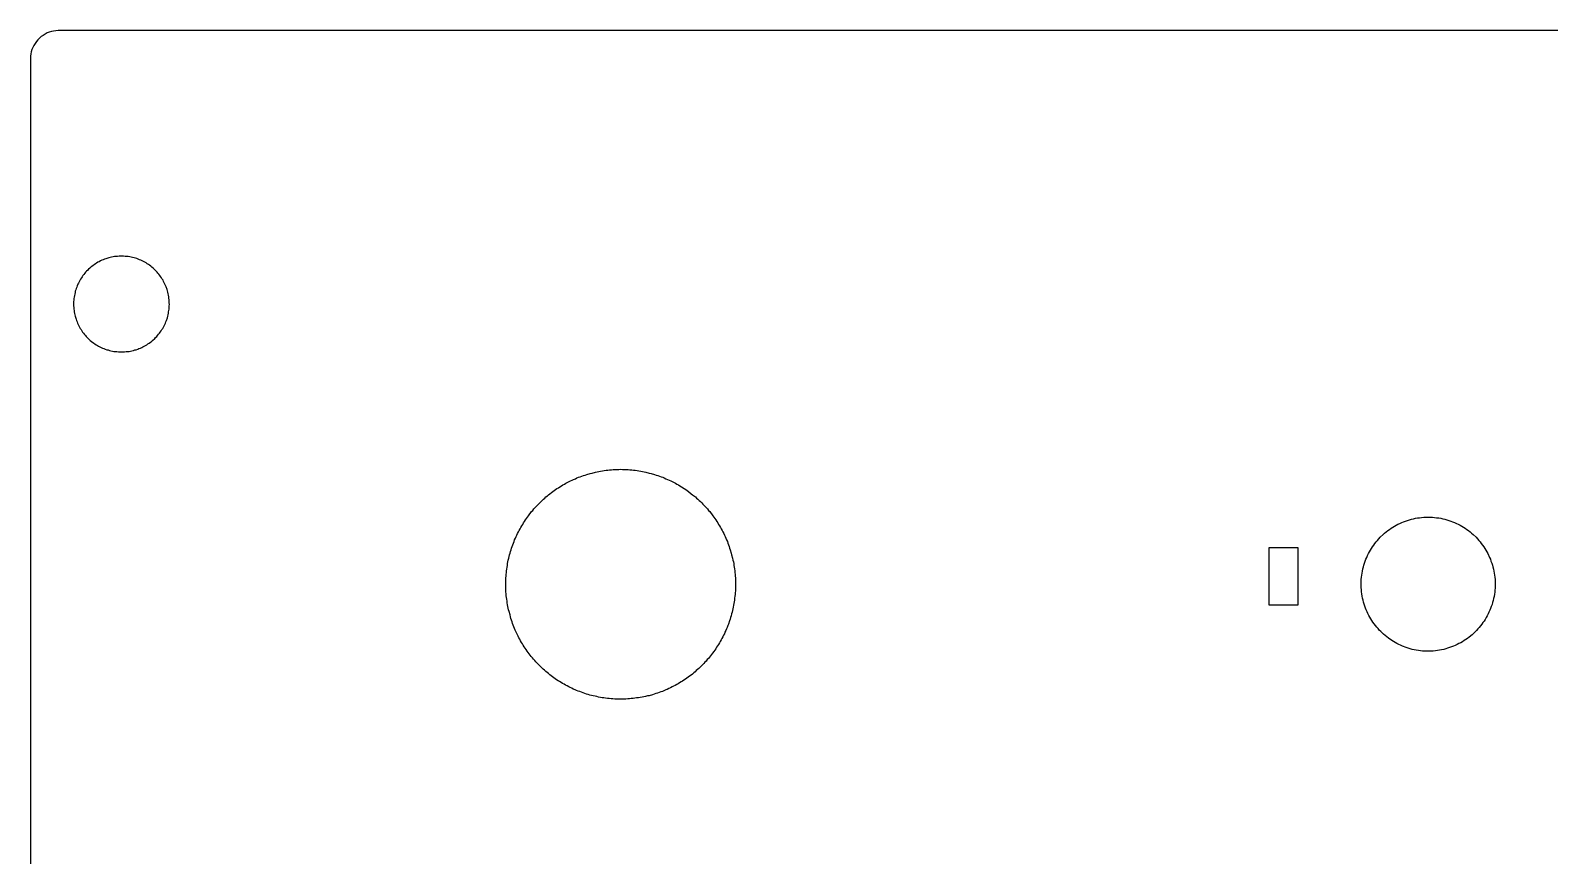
# Model space of a CAD drawing. Extents: x 14 to 160, y 773 to 1209.
# Drawn here: x 14 to 93.4, y 911 to 954.1 of the extents above; entities that cross this region are included whole.
import ezdxf

# ---------------------------------------------------------------- set-up
doc = ezdxf.new("R2010")
doc.units = 0

msp = doc.modelspace()

# ---------------------------------------------------------------- linework, layer by layer
at = {"layer": 'Bottom'}
for p, q in [((15.343054, 954.061263), (15.223271, 954.045527)), ((15.466, 954.077), (15.343054, 954.061263)), ((158.601419, 954.077134), (15.466, 954.077)), ((14.198835, 953.295332), (14.142103, 953.188146)), ((14.255567, 953.399354), (14.198835, 953.295332)), ((14.328035, 953.497082), (14.255567, 953.399354)), ((14.400504, 953.585343), (14.328035, 953.497082)), ((14.488774, 953.673613), (14.400504, 953.585343)), ((14.577035, 953.755572), (14.488774, 953.673613)), ((14.674763, 953.818599), (14.577035, 953.755572)), ((14.778785, 953.884773), (14.674763, 953.818599)), ((14.882815, 953.941505), (14.778785, 953.884773)), ((14.996303, 953.979353), (14.882815, 953.941505)), ((15.109783, 954.020349), (14.996303, 953.979353)), ((15.223271, 954.045527), (15.109783, 954.020349)), ((14.012902, 952.608116), (14.0129, 774.592)), ((14.022344, 952.731062), (14.012902, 952.608116)), ((14.03808, 952.850853), (14.022344, 952.731062)), ((14.060111, 952.964333), (14.03808, 952.850853)), ((14.094812, 953.077821), (14.060111, 952.964333)), ((14.142103, 953.188146), (14.094812, 953.077821)), ((18.104316, 942.199634), (17.959306, 942.149196)), ((18.249326, 942.231187), (18.104316, 942.199634)), ((18.331285, 942.246924), (18.249326, 942.231187)), ((18.410048, 942.26266), (18.331285, 942.246924)), ((18.482597, 942.272102), (18.410048, 942.26266)), ((18.564556, 942.278558), (18.482597, 942.272102)), ((18.6434, 942.288), (18.564556, 942.278558)), ((18.886143, 942.28811), (18.6434, 942.288)), ((18.968102, 942.278668), (18.886143, 942.28811)), ((19.04057, 942.272212), (18.968102, 942.278668)), ((19.119414, 942.262771), (19.04057, 942.272212)), ((19.201373, 942.247034), (19.119414, 942.262771)), ((19.273922, 942.240578), (19.201373, 942.247034)), ((19.355881, 942.221694), (19.273922, 942.240578)), ((19.42835, 942.199663), (19.355881, 942.221694)), ((19.500899, 942.183927), (19.42835, 942.199663)), ((19.573368, 942.158748), (19.500899, 942.183927)), ((19.645836, 942.127195), (19.573368, 942.158748)), ((16.852989, 941.392472), (16.805699, 941.326298)), ((16.90028, 941.449204), (16.852989, 941.392472)), ((16.950717, 941.505936), (16.90028, 941.449204)), ((17.007449, 941.553227), (16.950717, 941.505936)), ((17.054739, 941.609959), (17.007449, 941.553227)), ((17.111472, 941.657249), (17.054739, 941.609959)), ((17.168204, 941.707686), (17.111472, 941.657249)), ((17.23123, 941.754977), (17.168204, 941.707686)), ((17.287962, 941.795972), (17.23123, 941.754977)), ((17.344695, 941.843262), (17.287962, 941.795972)), ((17.410869, 941.884258), (17.344695, 941.843262)), ((17.473895, 941.925254), (17.410869, 941.884258)), ((17.540069, 941.966249), (17.473895, 941.925254)), ((17.603096, 941.997803), (17.540069, 941.966249)), ((17.675645, 942.038798), (17.603096, 941.997803)), ((17.741819, 942.070352), (17.675645, 942.038798)), ((17.814288, 942.092383), (17.741819, 942.070352)), ((17.886837, 942.127084), (17.814288, 942.092383)), ((17.959306, 942.149196), (17.886837, 942.127084)), ((19.718386, 942.102016), (19.645836, 942.127195)), ((19.790854, 942.070462), (19.718386, 942.102016)), ((19.853881, 942.038909), (19.790854, 942.070462)), ((19.920055, 942.004208), (19.853881, 942.038909)), ((19.992524, 941.972654), (19.920055, 942.004208)), ((20.05555, 941.931658), (19.992524, 941.972654)), ((20.121724, 941.890663), (20.05555, 941.931658)), ((20.184751, 941.852815), (20.121724, 941.890663)), ((20.241483, 941.811819), (20.184751, 941.852815)), ((20.307657, 941.764529), (20.241483, 941.811819)), ((20.364389, 941.714091), (20.307657, 941.764529)), ((20.421121, 941.666801), (20.364389, 941.714091)), ((20.477853, 941.616364), (20.421121, 941.666801)), ((20.581883, 941.512334), (20.477853, 941.616364)), ((20.629174, 941.455601), (20.581883, 941.512334)), ((20.679611, 941.398869), (20.629174, 941.455601)), ((20.726901, 941.342137), (20.679611, 941.398869)), ((16.408413, 940.601451), (16.386301, 940.528901)), ((16.433592, 940.673919), (16.408413, 940.601451)), ((16.465145, 940.746469), (16.433592, 940.673919)), ((16.490324, 940.818937), (16.465145, 940.746469)), ((16.521877, 940.881964), (16.490324, 940.818937)), ((16.562873, 940.948138), (16.521877, 940.881964)), ((16.594427, 941.020606), (16.562873, 940.948138)), ((16.635422, 941.083633), (16.594427, 941.020606)), ((16.676418, 941.149807), (16.635422, 941.083633)), ((16.717413, 941.206539), (16.676418, 941.149807)), ((16.755262, 941.269566), (16.717413, 941.206539)), ((16.805699, 941.326298), (16.755262, 941.269566)), ((20.774191, 941.279111), (20.726901, 941.342137)), ((20.815187, 941.222378), (20.774191, 941.279111)), ((20.862477, 941.159352), (20.815187, 941.222378)), ((20.903473, 941.093178), (20.862477, 941.159352)), ((20.944468, 941.030151), (20.903473, 941.093178)), ((20.976022, 940.963977), (20.944468, 941.030151)), ((21.007576, 940.90095), (20.976022, 940.963977)), ((21.042277, 940.828482), (21.007576, 940.90095)), ((21.073831, 940.762308), (21.042277, 940.828482)), ((21.105384, 940.689758), (21.073831, 940.762308)), ((21.155822, 940.544756), (21.105384, 940.689758)), ((16.279132, 939.996306), (16.272676, 939.914347)), ((16.272676, 939.914347), (16.2727, 939.69)), ((16.288574, 940.075069), (16.279132, 939.996306)), ((16.29503, 940.150685), (16.288574, 940.075069)), ((16.313913, 940.229529), (16.29503, 940.150685)), ((16.32965, 940.301997), (16.313913, 940.229529)), ((16.345386, 940.383964), (16.32965, 940.301997)), ((16.361123, 940.456433), (16.345386, 940.383964)), ((16.386301, 940.528901), (16.361123, 940.456433)), ((21.177853, 940.472207), (21.155822, 940.544756)), ((21.193589, 940.399739), (21.177853, 940.472207)), ((21.209326, 940.31778), (21.193589, 940.399739)), ((21.22821, 940.24523), (21.209326, 940.31778)), ((21.243946, 940.166467), (21.22821, 940.24523)), ((21.250402, 940.093918), (21.243946, 940.166467)), ((21.259844, 940.011959), (21.250402, 940.093918)), ((21.2663, 939.93), (21.259844, 940.011959)), ((21.2663, 939.850803), (21.2663, 939.93)), ((21.275742, 939.768844), (21.2663, 939.850803)), ((16.2727, 939.69), (16.279156, 939.608041)), ((16.279156, 939.608041), (16.288598, 939.526082)), ((16.288598, 939.526082), (16.295054, 939.453533)), ((16.295054, 939.453533), (16.304496, 939.37477)), ((16.304496, 939.37477), (16.320232, 939.30222)), ((16.320232, 939.30222), (16.335969, 939.220261)), ((16.335969, 939.220261), (16.351705, 939.147793)), ((16.351705, 939.147793), (16.402143, 939.002783)), ((16.402143, 939.002783), (16.424255, 938.930314)), ((21.121038, 938.930626), (21.171476, 939.075628)), ((21.171476, 939.075628), (21.187212, 939.148178)), ((21.187212, 939.148178), (21.209243, 939.220646)), ((21.209243, 939.220646), (21.228127, 939.302605)), ((21.228127, 939.302605), (21.234583, 939.375154)), ((21.234583, 939.375154), (21.250319, 939.453918)), ((21.250319, 939.453918), (21.259761, 939.526467)), ((21.259761, 939.526467), (21.266217, 939.608426)), ((21.266217, 939.608426), (21.2663, 939.69)), ((21.2663, 939.69), (21.275742, 939.768844)), ((16.424255, 938.930314), (16.449433, 938.857765)), ((16.449433, 938.857765), (16.480987, 938.785296)), ((16.480987, 938.785296), (16.515688, 938.712747)), ((16.515688, 938.712747), (16.547241, 938.646573)), ((16.547241, 938.646573), (16.578795, 938.583546)), ((16.578795, 938.583546), (16.619791, 938.517372)), ((16.619791, 938.517372), (16.660786, 938.454346)), ((16.660786, 938.454346), (16.698635, 938.388172)), ((16.698635, 938.388172), (16.73963, 938.325145)), ((16.73963, 938.325145), (16.790068, 938.268413)), ((16.790068, 938.268413), (16.837358, 938.205386)), ((16.837358, 938.205386), (16.884648, 938.148654)), ((20.660645, 938.148966), (20.711082, 938.205698)), ((20.711082, 938.205698), (20.758372, 938.268725)), ((20.758372, 938.268725), (20.799368, 938.325457)), ((20.799368, 938.325457), (20.846658, 938.388484)), ((20.846658, 938.388484), (20.887654, 938.454658)), ((20.887654, 938.454658), (20.928649, 938.517684)), ((20.928649, 938.517684), (20.960203, 938.583858)), ((20.960203, 938.583858), (21.001199, 938.646885)), ((21.001199, 938.646885), (21.032752, 938.713059)), ((21.032752, 938.713059), (21.064306, 938.785608)), ((21.064306, 938.785608), (21.089484, 938.858077)), ((21.089484, 938.858077), (21.121038, 938.930626)), ((16.884648, 938.148654), (16.935086, 938.091922)), ((16.935086, 938.091922), (16.982376, 938.041484)), ((16.982376, 938.041484), (17.086406, 937.937462)), ((17.086406, 937.937462), (17.143138, 937.890172)), ((17.143138, 937.890172), (17.209312, 937.839735)), ((17.209312, 937.839735), (17.3228, 937.74517)), ((17.3228, 937.74517), (17.385827, 937.704175)), ((17.385827, 937.704175), (17.452001, 937.663179)), ((17.452001, 937.663179), (17.515027, 937.622184)), ((17.515027, 937.622184), (17.578054, 937.59063)), ((17.578054, 937.59063), (17.644228, 937.549634)), ((17.644228, 937.549634), (17.716697, 937.518081)), ((17.716697, 937.518081), (17.779723, 937.486527)), ((17.779723, 937.486527), (17.855339, 937.461349)), ((17.855339, 937.461349), (17.927889, 937.429795)), ((17.927889, 937.429795), (18.000357, 937.404616)), ((18.000357, 937.404616), (18.072906, 937.38888)), ((19.469327, 937.389184), (19.548171, 937.40492)), ((19.548171, 937.40492), (19.62064, 937.430099)), ((19.62064, 937.430099), (19.686814, 937.461652)), ((19.686814, 937.461652), (19.759282, 937.486831)), ((19.759282, 937.486831), (19.831751, 937.518384)), ((19.831751, 937.518384), (19.894778, 937.549938)), ((19.894778, 937.549938), (19.960952, 937.590934)), ((19.960952, 937.590934), (20.03342, 937.622487)), ((20.03342, 937.622487), (20.096447, 937.663483)), ((20.096447, 937.663483), (20.153179, 937.704479)), ((20.153179, 937.704479), (20.219353, 937.745474)), ((20.219353, 937.745474), (20.28238, 937.792764)), ((20.28238, 937.792764), (20.339112, 937.840055)), ((20.339112, 937.840055), (20.395844, 937.890492)), ((20.395844, 937.890492), (20.509332, 937.985064)), ((20.509332, 937.985064), (20.556622, 938.041796)), ((20.556622, 938.041796), (20.613354, 938.092234)), ((20.613354, 938.092234), (20.660645, 938.148966)), ((18.072906, 937.38888), (18.145375, 937.363702)), ((18.145375, 937.363702), (18.224219, 937.347965)), ((18.224219, 937.347965), (18.296688, 937.332229)), ((18.296688, 937.332229), (18.378646, 937.316492)), ((18.378646, 937.316492), (18.451196, 937.30705)), ((18.451196, 937.30705), (18.533155, 937.300594)), ((18.533155, 937.300594), (18.611918, 937.291152)), ((18.611918, 937.291152), (18.693885, 937.284696)), ((18.693885, 937.284696), (18.7726, 937.285)), ((18.7728, 937.285), (18.8547, 937.285)), ((18.8547, 937.285), (18.936659, 937.291456)), ((18.936659, 937.291456), (19.009128, 937.300898)), ((19.009128, 937.300898), (19.087971, 937.307354)), ((19.087971, 937.307354), (19.16993, 937.316796)), ((19.16993, 937.316796), (19.242399, 937.332532)), ((19.242399, 937.332532), (19.321243, 937.348269)), ((19.321243, 937.348269), (19.393711, 937.364005)), ((19.393711, 937.364005), (19.469327, 937.389184)), ((43.623506, 931.02969), (43.718078, 931.045427)), ((43.718078, 931.045427), (43.80634, 931.061163)), ((43.80634, 931.061163), (43.897765, 931.0769)), ((43.897765, 931.0769), (43.992329, 931.092636)), ((43.992329, 931.092636), (44.090057, 931.108373)), ((44.090057, 931.108373), (44.178318, 931.117815)), ((44.178318, 931.117815), (44.276046, 931.124271)), ((44.276046, 931.124271), (44.373766, 931.133712)), ((44.373766, 931.133712), (44.468338, 931.143154)), ((44.468338, 931.143154), (44.559755, 931.14961)), ((44.559755, 931.14961), (44.7513, 931.15)), ((44.7513, 931.15), (44.84902, 931.159442)), ((44.849, 931.16), (44.943572, 931.150558)), ((44.943572, 931.150558), (45.139, 931.15)), ((45.139, 931.15), (45.23672, 931.143544)), ((45.23672, 931.143544), (45.331292, 931.134102)), ((45.331292, 931.134102), (45.429012, 931.12466)), ((45.429012, 931.12466), (45.517281, 931.118204)), ((45.517281, 931.118204), (45.615001, 931.108762)), ((45.615001, 931.108762), (45.712728, 931.093026)), ((45.712728, 931.093026), (45.80099, 931.077289)), ((45.80099, 931.077289), (45.89871, 931.061553)), ((45.89871, 931.061553), (46.075241, 931.029999)), ((41.678604, 930.244673), (41.757368, 930.29511)), ((41.757368, 930.29511), (41.829917, 930.342401)), ((41.829917, 930.342401), (41.911876, 930.383396)), ((41.911876, 930.383396), (41.990639, 930.430686)), ((41.990639, 930.430686), (42.154565, 930.512645)), ((42.154565, 930.512645), (42.233409, 930.553641)), ((42.233409, 930.553641), (42.315368, 930.591489)), ((42.315368, 930.591489), (42.394131, 930.632485)), ((42.394131, 930.632485), (42.485556, 930.667186)), ((42.485556, 930.667186), (42.564319, 930.705034)), ((42.564319, 930.705034), (42.652589, 930.739735)), ((42.652589, 930.739735), (42.734548, 930.771289)), ((42.734548, 930.771289), (42.911079, 930.834315)), ((42.911079, 930.834315), (42.99934, 930.859494)), ((42.99934, 930.859494), (43.081307, 930.891048)), ((43.081307, 930.891048), (43.257838, 930.941485)), ((43.257838, 930.941485), (43.355558, 930.963516)), ((43.355558, 930.963516), (43.532089, 931.013954)), ((43.532089, 931.013954), (43.623506, 931.02969)), ((46.075241, 931.029999), (46.172968, 931.014263)), ((46.172968, 931.014263), (46.349499, 930.963825)), ((46.349499, 930.963825), (46.437761, 930.941794)), ((46.437761, 930.941794), (46.614292, 930.891357)), ((46.614292, 930.891357), (46.705709, 930.859803)), ((46.705709, 930.859803), (46.793979, 930.834624)), ((46.793979, 930.834624), (46.88224, 930.803071)), ((46.88224, 930.803071), (46.961084, 930.771517)), ((46.961084, 930.771517), (47.052501, 930.739963)), ((47.052501, 930.739963), (47.131345, 930.705262)), ((47.131345, 930.705262), (47.219607, 930.667414)), ((47.219607, 930.667414), (47.301574, 930.632713)), ((47.301574, 930.632713), (47.389835, 930.591717)), ((47.389835, 930.591717), (47.471794, 930.553869)), ((47.471794, 930.553869), (47.550638, 930.512874)), ((47.550638, 930.512874), (47.714556, 930.430915)), ((47.714556, 930.430915), (47.7934, 930.383624)), ((47.7934, 930.383624), (47.865869, 930.342629)), ((47.865869, 930.342629), (47.947836, 930.295339)), ((47.947836, 930.295339), (48.026599, 930.244901)), ((40.556333, 929.343165), (40.748625, 929.535457)), ((40.748625, 929.535457), (40.814799, 929.592189)), ((40.814799, 929.592189), (40.887349, 929.658363)), ((40.887349, 929.658363), (40.950375, 929.711947)), ((40.950375, 929.711947), (41.022925, 929.76868)), ((41.022925, 929.76868), (41.089099, 929.825412)), ((41.089099, 929.825412), (41.30661, 929.995633)), ((41.30661, 929.995633), (41.379078, 930.042923)), ((41.379078, 930.042923), (41.451628, 930.099655)), ((41.451628, 930.099655), (41.524096, 930.150092)), ((41.524096, 930.150092), (41.606055, 930.197383)), ((41.606055, 930.197383), (41.678604, 930.244673)), ((48.026599, 930.244901), (48.171609, 930.150329)), ((48.171609, 930.150329), (48.253568, 930.099891)), ((48.253568, 930.099891), (48.326117, 930.043159)), ((48.326117, 930.043159), (48.398586, 929.995869)), ((48.398586, 929.995869), (48.543596, 929.882389)), ((48.543596, 929.882389), (48.60977, 929.825657)), ((48.60977, 929.825657), (48.75478, 929.712169)), ((48.75478, 929.712169), (48.817806, 929.658584)), ((48.817806, 929.658584), (48.88398, 929.59241)), ((48.88398, 929.59241), (48.947007, 929.535678)), ((48.947007, 929.535678), (49.019476, 929.472651)), ((49.019476, 929.472651), (49.08565, 929.406477)), ((39.982693, 928.65606), (40.029983, 928.728529)), ((40.029983, 928.728529), (40.200204, 928.94604)), ((40.200204, 928.94604), (40.256936, 929.012214)), ((40.256936, 929.012214), (40.313668, 929.084763)), ((40.313668, 929.084763), (40.370401, 929.14779)), ((40.370401, 929.14779), (40.433427, 929.213964)), ((40.433427, 929.213964), (40.499601, 929.276991)), ((40.499601, 929.276991), (40.556333, 929.343165)), ((49.08565, 929.406477), (49.142382, 929.343451)), ((49.142382, 929.343451), (49.205408, 929.277277)), ((49.205408, 929.277277), (49.271582, 929.21425)), ((49.271582, 929.21425), (49.328314, 929.148076)), ((49.328314, 929.148076), (49.391341, 929.085049)), ((49.391341, 929.085049), (49.448073, 929.0125)), ((49.448073, 929.0125), (49.504805, 928.946326)), ((49.504805, 928.946326), (49.675034, 928.728815)), ((49.675034, 928.728815), (49.722325, 928.656346)), ((39.465648, 927.801722), (39.506644, 927.889991)), ((39.506644, 927.889991), (39.547639, 927.96246)), ((39.547639, 927.96246), (39.59493, 928.044419)), ((39.59493, 928.044419), (39.635925, 928.123263)), ((39.635925, 928.123263), (39.683215, 928.205222)), ((39.683215, 928.205222), (39.733653, 928.277771)), ((39.733653, 928.277771), (39.780943, 928.356534)), ((39.780943, 928.356534), (39.828233, 928.429083)), ((39.828233, 928.429083), (39.878671, 928.511042)), ((39.878671, 928.511042), (39.925961, 928.583511)), ((39.925961, 928.583511), (39.982693, 928.65606)), ((49.722325, 928.656346), (49.779057, 928.583797)), ((49.779057, 928.583797), (49.826347, 928.511328)), ((49.826347, 928.511328), (49.876784, 928.429369)), ((49.876784, 928.429369), (49.924075, 928.35682)), ((49.924075, 928.35682), (49.971365, 928.278057)), ((49.971365, 928.278057), (50.021802, 928.205508)), ((50.021802, 928.205508), (50.059651, 928.123549)), ((50.059651, 928.123549), (50.110088, 928.044705)), ((50.110088, 928.044705), (50.151084, 927.962746)), ((50.151084, 927.962746), (50.198374, 927.890277)), ((50.198374, 927.890277), (50.239369, 927.802008)), ((84.760603, 927.817656), (84.84257, 927.890206)), ((84.84257, 927.890206), (84.930831, 927.953232)), ((84.930831, 927.953232), (85.01279, 928.009965)), ((85.01279, 928.009965), (85.10106, 928.076139)), ((85.10106, 928.076139), (85.277591, 928.189619)), ((85.277591, 928.189619), (85.365852, 928.236909)), ((85.365852, 928.236909), (85.46358, 928.284199)), ((85.46358, 928.284199), (85.5613, 928.334636)), ((85.5613, 928.334636), (85.659027, 928.372485)), ((85.659027, 928.372485), (85.753592, 928.41348)), ((85.753592, 928.41348), (85.851319, 928.454476)), ((85.851319, 928.454476), (85.955341, 928.48603)), ((85.955341, 928.48603), (86.062527, 928.520731)), ((86.062527, 928.520731), (86.166549, 928.552284)), ((86.166549, 928.552284), (86.270579, 928.574315)), ((86.270579, 928.574315), (86.374601, 928.599494)), ((86.374601, 928.599494), (86.481787, 928.61523)), ((86.481787, 928.61523), (86.595267, 928.630967)), ((86.595267, 928.630967), (86.699297, 928.640409)), ((86.699297, 928.640409), (86.812777, 928.649851)), ((86.812777, 928.649851), (86.926265, 928.656307)), ((86.926265, 928.656307), (87.0366, 928.657)), ((87.0368, 928.657), (87.1503, 928.657)), ((87.1503, 928.657), (87.263788, 928.650544)), ((87.263788, 928.650544), (87.377268, 928.641102)), ((87.377268, 928.641102), (87.481298, 928.63166)), ((87.481298, 928.63166), (87.594778, 928.615924)), ((87.594778, 928.615924), (87.698808, 928.600187)), ((87.698808, 928.600187), (87.805986, 928.575009)), ((87.805986, 928.575009), (87.910016, 928.552978)), ((87.910016, 928.552978), (88.014038, 928.521424)), ((88.014038, 928.521424), (88.118068, 928.486723)), ((88.118068, 928.486723), (88.225246, 928.455169)), ((88.225246, 928.455169), (88.319818, 928.414174)), ((88.319818, 928.414174), (88.417538, 928.373178)), ((88.417538, 928.373178), (88.515266, 928.33533)), ((88.515266, 928.33533), (88.612985, 928.284892)), ((88.612985, 928.284892), (88.707557, 928.237602)), ((88.707557, 928.237602), (88.795819, 928.190312)), ((88.795819, 928.190312), (88.887244, 928.13358)), ((88.887244, 928.13358), (88.975506, 928.076848)), ((88.975506, 928.076848), (89.063775, 928.010674)), ((89.063775, 928.010674), (89.152037, 927.953942)), ((89.152037, 927.953942), (89.233996, 927.890915)), ((89.233996, 927.890915), (89.31284, 927.818366)), ((39.150192, 927.04198), (39.184893, 927.130241)), ((39.184893, 927.130241), (39.216447, 927.218511)), ((39.216447, 927.218511), (39.248, 927.30047)), ((39.248, 927.30047), (39.279554, 927.388731)), ((39.279554, 927.388731), (39.314255, 927.470698)), ((39.314255, 927.470698), (39.352103, 927.55896)), ((39.352103, 927.55896), (39.386804, 927.640919)), ((39.386804, 927.640919), (39.424653, 927.719763)), ((39.424653, 927.719763), (39.465648, 927.801722)), ((50.239369, 927.802008), (50.280365, 927.720049)), ((50.280365, 927.720049), (50.311919, 927.641205)), ((50.311919, 927.641205), (50.352914, 927.559246)), ((50.352914, 927.559246), (50.384468, 927.470984)), ((50.384468, 927.470984), (50.425464, 927.389017)), ((50.425464, 927.389017), (50.457017, 927.300756)), ((50.457017, 927.300756), (50.488571, 927.218797)), ((50.488571, 927.218797), (50.520125, 927.130527)), ((50.520125, 927.130527), (50.545303, 927.042266)), ((84.019849, 926.938188), (84.133329, 927.114719)), ((84.133329, 927.114719), (84.196356, 927.202989)), ((84.196356, 927.202989), (84.26253, 927.284947)), ((84.26253, 927.284947), (84.325557, 927.363711)), ((84.325557, 927.363711), (84.391731, 927.445678)), ((84.391731, 927.445678), (84.46428, 927.527637)), ((84.46428, 927.527637), (84.536749, 927.60648)), ((84.536749, 927.60648), (84.681759, 927.751482)), ((84.681759, 927.751482), (84.760603, 927.817656)), ((89.31284, 927.818366), (89.394799, 927.752192)), ((89.394799, 927.752192), (89.539809, 927.60719)), ((89.539809, 927.60719), (89.612277, 927.528346)), ((89.612277, 927.528346), (89.684827, 927.446387)), ((89.684827, 927.446387), (89.751001, 927.36442)), ((89.751001, 927.36442), (89.814027, 927.285657)), ((89.814027, 927.285657), (89.880201, 927.203698)), ((89.880201, 927.203698), (89.943228, 927.115428)), ((89.943228, 927.115428), (90.056708, 926.938897)), ((38.948603, 926.234979), (38.96434, 926.323241)), ((38.96434, 926.323241), (38.983224, 926.420969)), ((38.983224, 926.420969), (39.005335, 926.50923)), ((39.005335, 926.50923), (39.030514, 926.5975)), ((39.030514, 926.5975), (39.04625, 926.685762)), ((39.04625, 926.685762), (39.071429, 926.777179)), ((39.071429, 926.777179), (39.102982, 926.865448)), ((39.102982, 926.865448), (39.128161, 926.95371)), ((39.128161, 926.95371), (39.150192, 927.04198)), ((50.545303, 927.042266), (50.576857, 926.953996)), ((50.576857, 926.953996), (50.627294, 926.777465)), ((50.627294, 926.777465), (50.649326, 926.686048)), ((50.649326, 926.686048), (50.699763, 926.509517)), ((50.699763, 926.509517), (50.7155, 926.421255)), ((50.7155, 926.421255), (50.740678, 926.323528)), ((50.740678, 926.323528), (50.756414, 926.235266)), ((78.7272, 924.064), (78.7272, 927.068)), ((78.7272, 927.068), (80.2277, 927.068)), ((80.2277, 927.068), (80.2277, 924.064)), ((83.713996, 926.260437), (83.751845, 926.364459)), ((83.751845, 926.364459), (83.786546, 926.462187)), ((83.786546, 926.462187), (83.833836, 926.556751)), ((83.833836, 926.556751), (83.874831, 926.654479)), ((83.874831, 926.654479), (83.922122, 926.752199)), ((83.922122, 926.752199), (83.972559, 926.849926)), ((83.972559, 926.849926), (84.019849, 926.938188)), ((90.056708, 926.938897), (90.103998, 926.850635)), ((90.103998, 926.850635), (90.154436, 926.752908)), ((90.154436, 926.752908), (90.249008, 926.557461)), ((90.249008, 926.557461), (90.290004, 926.462896)), ((90.290004, 926.462896), (90.321557, 926.365169)), ((90.321557, 926.365169), (90.362553, 926.261147)), ((38.8537, 925.387), (38.860156, 925.48472)), ((38.860156, 925.48472), (38.869598, 925.572981)), ((38.869598, 925.572981), (38.876054, 925.670709)), ((38.876054, 925.670709), (38.885496, 925.768428)), ((38.885496, 925.768428), (38.891952, 925.863001)), ((38.891952, 925.863001), (38.901394, 925.951262)), ((38.901394, 925.951262), (38.91713, 926.04899)), ((38.91713, 926.04899), (38.932867, 926.137252)), ((38.932867, 926.137252), (38.948603, 926.234979)), ((50.756414, 926.235266), (50.772151, 926.137538)), ((50.772151, 926.137538), (50.787887, 926.049277)), ((50.787887, 926.049277), (50.794343, 925.951549)), ((50.794343, 925.951549), (50.813227, 925.863287)), ((50.813227, 925.863287), (50.819683, 925.768715)), ((50.819683, 925.768715), (50.829125, 925.670996)), ((50.829125, 925.670996), (50.835581, 925.582726)), ((50.835581, 925.582726), (50.845023, 925.485006)), ((50.845023, 925.485006), (50.845, 925.388)), ((83.5438, 925.403), (83.559537, 925.51648)), ((83.559537, 925.51648), (83.568978, 925.629968)), ((83.568978, 925.629968), (83.584715, 925.73399)), ((83.584715, 925.73399), (83.606827, 925.841176)), ((83.606827, 925.841176), (83.625711, 925.951501)), ((83.625711, 925.951501), (83.657264, 926.058687)), ((83.657264, 926.058687), (83.679295, 926.153251)), ((83.679295, 926.153251), (83.713996, 926.260437)), ((90.362553, 926.261147), (90.394107, 926.153961)), ((90.394107, 926.153961), (90.419285, 926.059396)), ((90.419285, 926.059396), (90.450839, 925.945908)), ((90.450839, 925.945908), (90.476017, 925.841886)), ((90.476017, 925.841886), (90.491754, 925.7347)), ((90.491754, 925.7347), (90.50749, 925.624367)), ((90.50749, 925.624367), (90.523227, 925.517189)), ((90.523227, 925.517189), (90.532668, 925.403709)), ((38.853744, 924.942564), (38.8537, 925.387)), ((38.8602, 924.848), (38.853744, 924.942564)), ((38.860189, 924.7503), (38.8602, 924.848)), ((38.869631, 924.65258), (38.860189, 924.7503)), ((50.835558, 924.710272), (50.829102, 924.6157)), ((50.845, 924.808), (50.835558, 924.710272)), ((50.845, 925.388), (50.851456, 925.293428)), ((50.845044, 924.905428), (50.845, 924.808)), ((50.8515, 925), (50.845044, 924.905428)), ((50.851456, 925.293428), (50.8515, 925)), ((83.5344, 925.18), (83.543842, 925.293488)), ((83.5344, 925.090908), (83.5344, 925.18)), ((83.543842, 924.97742), (83.5344, 925.090908)), ((83.543842, 925.293488), (83.5438, 925.403)), ((83.550298, 924.86394), (83.543842, 924.97742)), ((83.559739, 924.75991), (83.550298, 924.86394)), ((83.575476, 924.64643), (83.559739, 924.75991)), ((90.516746, 924.735002), (90.50101, 924.63098)), ((90.523202, 924.84849), (90.516746, 924.735002)), ((90.532644, 924.952512), (90.523202, 924.84849)), ((90.532668, 925.403709), (90.5326, 925.293)), ((90.5326, 925.293), (90.539056, 925.179512)), ((90.5391, 925.066), (90.532644, 924.952512)), ((90.539056, 925.179512), (90.5391, 925.066)), ((38.876087, 924.558008), (38.869631, 924.65258)), ((38.891823, 924.466591), (38.876087, 924.558008)), ((38.901265, 924.372018), (38.891823, 924.466591)), ((38.917001, 924.274299), (38.901265, 924.372018)), ((38.926443, 924.186029), (38.917001, 924.274299)), ((38.94218, 924.08831), (38.926443, 924.186029)), ((38.964211, 924.000048), (38.94218, 924.08831)), ((38.983095, 923.911778), (38.964211, 924.000048)), ((38.998831, 923.814059), (38.983095, 923.911778)), ((50.731536, 923.960012), (50.715799, 923.871751)), ((50.747272, 924.05774), (50.731536, 923.960012)), ((50.763009, 924.146002), (50.747272, 924.05774)), ((50.778745, 924.243729), (50.763009, 924.146002)), ((50.794482, 924.331991), (50.778745, 924.243729)), ((50.803924, 924.429719), (50.794482, 924.331991)), ((50.81966, 924.524283), (50.803924, 924.429719)), ((50.829102, 924.6157), (50.81966, 924.524283)), ((80.2277, 924.064), (78.7272, 924.064)), ((83.591212, 924.539244), (83.575476, 924.64643)), ((83.616391, 924.435222), (83.591212, 924.539244)), ((83.641569, 924.321734), (83.616391, 924.435222)), ((83.6636, 924.217712), (83.641569, 924.321734)), ((83.698301, 924.119984), (83.6636, 924.217712)), ((83.729855, 924.015962), (83.698301, 924.119984)), ((83.770851, 923.911932), (83.729855, 924.015962)), ((83.802404, 923.814213), (83.770851, 923.911932)), ((90.337189, 923.991054), (90.305635, 923.896482)), ((90.378184, 924.098232), (90.337189, 923.991054)), ((90.403363, 924.202262), (90.378184, 924.098232)), ((90.434916, 924.306284), (90.403363, 924.202262)), ((90.460095, 924.413462), (90.434916, 924.306284)), ((90.485273, 924.517492), (90.460095, 924.413462)), ((90.50101, 924.63098), (90.485273, 924.517492)), ((39.020943, 923.725789), (38.998831, 923.814059)), ((39.071381, 923.549258), (39.020943, 923.725789)), ((39.093412, 923.457841), (39.071381, 923.549258)), ((39.11859, 923.369579), (39.093412, 923.457841)), ((39.150144, 923.28131), (39.11859, 923.369579)), ((39.175322, 923.193048), (39.150144, 923.28131)), ((39.206876, 923.104778), (39.175322, 923.193048)), ((39.241577, 923.022819), (39.206876, 923.104778)), ((50.545764, 923.25074), (50.482738, 923.074209)), ((50.570943, 923.339002), (50.545764, 923.25074)), ((50.592974, 923.420969), (50.570943, 923.339002)), ((50.627675, 923.50923), (50.592974, 923.420969)), ((50.649706, 923.60695), (50.627675, 923.50923)), ((50.674884, 923.69522), (50.649706, 923.60695)), ((50.690621, 923.783481), (50.674884, 923.69522)), ((50.715799, 923.871751), (50.690621, 923.783481)), ((83.849695, 923.716485), (83.802404, 923.814213)), ((83.89069, 923.621921), (83.849695, 923.716485)), ((83.93798, 923.524193), (83.89069, 923.621921)), ((83.994713, 923.435932), (83.93798, 923.524193)), ((84.04515, 923.347662), (83.994713, 923.435932)), ((84.101882, 923.256245), (84.04515, 923.347662)), ((84.155467, 923.167983), (84.101882, 923.256245)), ((84.221641, 923.079714), (84.155467, 923.167983)), ((89.902135, 923.152525), (89.845403, 923.064263)), ((89.968309, 923.234492), (89.902135, 923.152525)), ((90.025041, 923.322753), (89.968309, 923.234492)), ((90.072331, 923.420481), (90.025041, 923.322753)), ((90.129063, 923.508743), (90.072331, 923.420481)), ((90.176353, 923.606462), (90.129063, 923.508743)), ((90.217349, 923.701034), (90.176353, 923.606462)), ((90.264639, 923.798762), (90.217349, 923.701034)), ((90.305635, 923.896482), (90.264639, 923.798762)), ((39.273131, 922.93455), (39.241577, 923.022819)), ((39.304684, 922.852591), (39.273131, 922.93455)), ((39.34568, 922.764329), (39.304684, 922.852591)), ((39.377234, 922.685485), (39.34568, 922.764329)), ((39.459201, 922.521559), (39.377234, 922.685485)), ((39.497049, 922.442796), (39.459201, 922.521559)), ((39.538044, 922.360837), (39.497049, 922.442796)), ((39.588482, 922.281993), (39.538044, 922.360837)), ((50.142103, 922.33026), (50.101107, 922.248301)), ((50.189393, 922.412227), (50.142103, 922.33026)), ((50.230389, 922.49099), (50.189393, 922.412227)), ((50.271384, 922.572949), (50.230389, 922.49099)), ((50.302938, 922.651793), (50.271384, 922.572949)), ((50.343934, 922.733752), (50.302938, 922.651793)), ((50.375487, 922.822022), (50.343934, 922.733752)), ((50.416483, 922.90398), (50.375487, 922.822022)), ((50.448037, 922.99225), (50.416483, 922.90398)), ((50.482738, 923.074209), (50.448037, 922.99225)), ((84.284668, 923.00087), (84.221641, 923.079714)), ((84.350842, 922.918911), (84.284668, 923.00087)), ((84.423391, 922.836952), (84.350842, 922.918911)), ((84.486418, 922.758108), (84.423391, 922.836952)), ((84.558886, 922.685639), (84.486418, 922.758108)), ((84.640853, 922.613171), (84.558886, 922.685639)), ((84.713322, 922.540621), (84.640853, 922.613171)), ((84.795281, 922.474447), (84.713322, 922.540621)), ((84.874125, 922.401979), (84.795281, 922.474447)), ((84.962386, 922.338952), (84.874125, 922.401979)), ((85.044353, 922.28222), (84.962386, 922.338952)), ((89.095143, 922.329764), (89.016299, 922.266737)), ((89.183404, 922.395938), (89.095143, 922.329764)), ((89.34733, 922.522032), (89.183404, 922.395938)), ((89.426174, 922.597647), (89.34733, 922.522032)), ((89.571184, 922.742657), (89.426174, 922.597647)), ((89.643733, 922.821501), (89.571184, 922.742657)), ((89.709907, 922.90346), (89.643733, 922.821501)), ((89.782376, 922.982304), (89.709907, 922.90346)), ((89.845403, 923.064263), (89.782376, 922.982304)), ((39.62633, 922.200034), (39.588482, 922.281993)), ((39.676768, 922.118067), (39.62633, 922.200034)), ((39.717763, 922.039304), (39.676768, 922.118067)), ((39.765054, 921.966755), (39.717763, 922.039304)), ((39.812344, 921.884796), (39.765054, 921.966755)), ((39.869076, 921.812327), (39.812344, 921.884796)), ((39.919513, 921.739778), (39.869076, 921.812327)), ((39.966804, 921.66731), (39.919513, 921.739778)), ((40.080292, 921.5223), (39.966804, 921.66731)), ((40.127582, 921.449831), (40.080292, 921.5223)), ((49.656612, 921.564191), (49.603027, 921.491722)), ((49.713344, 921.63674), (49.656612, 921.564191)), ((49.763781, 921.709209), (49.713344, 921.63674)), ((49.820513, 921.781758), (49.763781, 921.709209)), ((49.867804, 921.863717), (49.820513, 921.781758)), ((49.915094, 921.936186), (49.867804, 921.863717)), ((49.965531, 922.01503), (49.915094, 921.936186)), ((50.012822, 922.087498), (49.965531, 922.01503)), ((50.053817, 922.169457), (50.012822, 922.087498)), ((50.101107, 922.248301), (50.053817, 922.169457)), ((85.220884, 922.168732), (85.044353, 922.28222)), ((85.312301, 922.112), (85.220884, 922.168732)), ((85.406874, 922.06471), (85.312301, 922.112)), ((85.504593, 922.014272), (85.406874, 922.06471)), ((85.602313, 921.966982), (85.504593, 922.014272)), ((85.696885, 921.925986), (85.602313, 921.966982)), ((85.892332, 921.844028), (85.696885, 921.925986)), ((85.996354, 921.812474), (85.892332, 921.844028)), ((86.100384, 921.790362), (85.996354, 921.812474)), ((86.207562, 921.755661), (86.100384, 921.790362)), ((86.311592, 921.733549), (86.207562, 921.755661)), ((86.415622, 921.714665), (86.311592, 921.733549)), ((86.529102, 921.692634), (86.415622, 921.714665)), ((86.633132, 921.683192), (86.529102, 921.692634)), ((86.746612, 921.667456), (86.633132, 921.683192)), ((86.8601, 921.661), (86.746612, 921.667456)), ((87.200551, 921.661325), (86.8601, 921.661)), ((87.304581, 921.667781), (87.200551, 921.661325)), ((87.418061, 921.677223), (87.304581, 921.667781)), ((87.531549, 921.69296), (87.418061, 921.677223)), ((87.635571, 921.708696), (87.531549, 921.69296)), ((87.739601, 921.733875), (87.635571, 921.708696)), ((87.853089, 921.755987), (87.739601, 921.733875)), ((87.957111, 921.781165), (87.853089, 921.755987)), ((88.054839, 921.812719), (87.957111, 921.781165)), ((88.158861, 921.844272), (88.054839, 921.812719)), ((88.266039, 921.878973), (88.158861, 921.844272)), ((88.360611, 921.916822), (88.266039, 921.878973)), ((88.458339, 921.957817), (88.360611, 921.916822)), ((88.556059, 922.008255), (88.458339, 921.957817)), ((88.650631, 922.055545), (88.556059, 922.008255)), ((88.742048, 922.102835), (88.650631, 922.055545)), ((88.83662, 922.153273), (88.742048, 922.102835)), ((88.924882, 922.210005), (88.83662, 922.153273)), ((89.016299, 922.266737), (88.924882, 922.210005)), ((40.184314, 921.377362), (40.127582, 921.449831)), ((40.241046, 921.311188), (40.184314, 921.377362)), ((40.304073, 921.23872), (40.241046, 921.311188)), ((40.360805, 921.175693), (40.304073, 921.23872)), ((40.417537, 921.103144), (40.360805, 921.175693)), ((40.676027, 920.844654), (40.417537, 921.103144)), ((40.742201, 920.787922), (40.676027, 920.844654)), ((40.805228, 920.724895), (40.742201, 920.787922)), ((40.871402, 920.668163), (40.805228, 920.724895)), ((48.941134, 920.763575), (48.87496, 920.700548)), ((49.004161, 920.820307), (48.941134, 920.763575)), ((49.199608, 921.015754), (49.004161, 920.820307)), ((49.253192, 921.078781), (49.199608, 921.015754)), ((49.319366, 921.144955), (49.253192, 921.078781)), ((49.376099, 921.217504), (49.319366, 921.144955)), ((49.432831, 921.280531), (49.376099, 921.217504)), ((49.495857, 921.35308), (49.432831, 921.280531)), ((49.552589, 921.419254), (49.495857, 921.35308)), ((49.603027, 921.491722), (49.552589, 921.419254)), ((40.934428, 920.601989), (40.871402, 920.668163)), ((41.079438, 920.488501), (40.934428, 920.601989)), ((41.145612, 920.431769), (41.079438, 920.488501)), ((41.218081, 920.378184), (41.145612, 920.431769)), ((41.29063, 920.327746), (41.218081, 920.378184)), ((41.363099, 920.271014), (41.29063, 920.327746)), ((41.435567, 920.223724), (41.363099, 920.271014)), ((41.508117, 920.166992), (41.435567, 920.223724)), ((41.58688, 920.119702), (41.508117, 920.166992)), ((41.662496, 920.069264), (41.58688, 920.119702)), ((41.74134, 920.021974), (41.662496, 920.069264)), ((41.813808, 919.974684), (41.74134, 920.021974)), ((41.895775, 919.933688), (41.813808, 919.974684)), ((41.974538, 919.883251), (41.895775, 919.933688)), ((47.85053, 919.956655), (47.778061, 919.918807)), ((47.932497, 920.007093), (47.85053, 919.956655)), ((48.01126, 920.054383), (47.932497, 920.007093)), ((48.083809, 920.101673), (48.01126, 920.054383)), ((48.156278, 920.152111), (48.083809, 920.101673)), ((48.238237, 920.199401), (48.156278, 920.152111)), ((48.310786, 920.249839), (48.238237, 920.199401)), ((48.383255, 920.303423), (48.310786, 920.249839)), ((48.455723, 920.360155), (48.383255, 920.303423)), ((48.528273, 920.410593), (48.455723, 920.360155)), ((48.600741, 920.467325), (48.528273, 920.410593)), ((48.666915, 920.524057), (48.600741, 920.467325)), ((48.739465, 920.580789), (48.666915, 920.524057)), ((48.802491, 920.643816), (48.739465, 920.580789)), ((48.87496, 920.700548), (48.802491, 920.643816)), ((42.056505, 919.845403), (41.974538, 919.883251)), ((42.138464, 919.804407), (42.056505, 919.845403)), ((42.217228, 919.763411), (42.138464, 919.804407)), ((42.299195, 919.722416), (42.217228, 919.763411)), ((42.377958, 919.68142), (42.299195, 919.722416)), ((42.469375, 919.649866), (42.377958, 919.68142)), ((42.548219, 919.608871), (42.469375, 919.649866)), ((42.636488, 919.577317), (42.548219, 919.608871)), ((42.718447, 919.545763), (42.636488, 919.577317)), ((42.806709, 919.51421), (42.718447, 919.545763)), ((42.894979, 919.479509), (42.806709, 919.51421)), ((42.976937, 919.447955), (42.894979, 919.479509)), ((43.065207, 919.422777), (42.976937, 919.447955)), ((43.153469, 919.400746), (43.065207, 919.422777)), ((43.241738, 919.369192), (43.153469, 919.400746)), ((43.33, 919.344013), (43.241738, 919.369192)), ((43.421417, 919.328277), (43.33, 919.344013)), ((43.515989, 919.303099), (43.421417, 919.328277)), ((43.604251, 919.287362), (43.515989, 919.303099)), ((43.695676, 919.262184), (43.604251, 919.287362)), ((43.79024, 919.246447), (43.695676, 919.262184)), ((43.881657, 919.230711), (43.79024, 919.246447)), ((43.97623, 919.214974), (43.881657, 919.230711)), ((44.064499, 919.205532), (43.97623, 919.214974)), ((44.162219, 919.189796), (44.064499, 919.205532)), ((44.259938, 919.18334), (44.162219, 919.189796)), ((44.348208, 919.173898), (44.259938, 919.18334)), ((44.445928, 919.167442), (44.348208, 919.173898)), ((44.5405, 919.158), (44.445928, 919.167442)), ((44.735908, 919.158), (44.5405, 919.158)), ((44.833628, 919.148558), (44.735908, 919.158)), ((44.9282, 919.158), (44.833628, 919.148558)), ((45.123661, 919.158694), (44.9282, 919.158)), ((45.218225, 919.168136), (45.123661, 919.158694)), ((45.315953, 919.174592), (45.218225, 919.168136)), ((45.404214, 919.184034), (45.315953, 919.174592)), ((45.501942, 919.19049), (45.404214, 919.184034)), ((45.599662, 919.199932), (45.501942, 919.19049)), ((45.687931, 919.215668), (45.599662, 919.199932)), ((45.785651, 919.222124), (45.687931, 919.215668)), ((45.873913, 919.241008), (45.785651, 919.222124)), ((45.97164, 919.256744), (45.873913, 919.241008)), ((46.059902, 919.278775), (45.97164, 919.256744)), ((46.154474, 919.294512), (46.059902, 919.278775)), ((46.245891, 919.31969), (46.154474, 919.294512)), ((46.334161, 919.335427), (46.245891, 919.31969)), ((46.510692, 919.385864), (46.334161, 919.335427)), ((46.598954, 919.417418), (46.510692, 919.385864)), ((46.687223, 919.442596), (46.598954, 919.417418)), ((46.77864, 919.47415), (46.687223, 919.442596)), ((46.866902, 919.496181), (46.77864, 919.47415)), ((46.945746, 919.530882), (46.866902, 919.496181)), ((47.034007, 919.562436), (46.945746, 919.530882)), ((47.115974, 919.59399), (47.034007, 919.562436)), ((47.204236, 919.634985), (47.115974, 919.59399)), ((47.286195, 919.666539), (47.204236, 919.634985)), ((47.365039, 919.707535), (47.286195, 919.666539)), ((47.456456, 919.74853), (47.365039, 919.707535)), ((47.5353, 919.789526), (47.456456, 919.74853)), ((47.617259, 919.827374), (47.5353, 919.789526)), ((47.696102, 919.86837), (47.617259, 919.827374)), ((47.778061, 919.918807), (47.696102, 919.86837))]:
    msp.add_line(p, q, dxfattribs=at)

doc.saveas('drawing.dxf')
